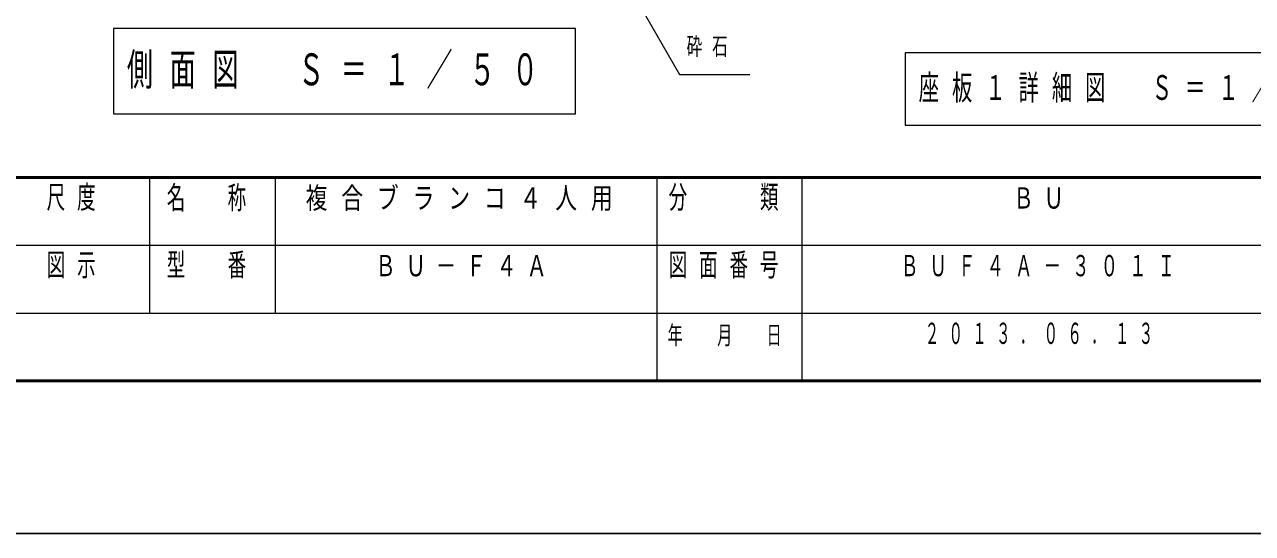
# Model space of a CAD drawing. Units: millimetres on the paper, with parts at other scales. Extents: x 200 to 618, y 141 to 438.
# Drawn here: x 401.4 to 528.4, y 141.3 to 193.9 of the extents above; entities that cross this region are included whole.
import ezdxf

# ---------------------------------------------------------------- set-up
doc = ezdxf.new("R2010")
doc.units = ezdxf.units.MM
for name, color, linetype, lineweight in [('A3図枠', 140, 'Continuous', 50), ('線', 2, 'Continuous', 25), ('補助', 2, 'Continuous', 13)]:
    doc.layers.add(name, color=color, linetype=linetype, lineweight=lineweight)
doc.layers.add('図面プロファイル', color=7, linetype='Continuous')
doc.styles.add('ＭＳ ゴシック', font='')
doc.styles.get('ＭＳ ゴシック').set_extended_font_data('MS Gothic')

msp = doc.modelspace()

# ---------------------------------------------------------------- linework, layer by layer
at = {"layer": 'A3図枠', "color": 7}
for p, q in [((216.829, 178.092), (601.829, 178.092)), ((216.829, 157.092), (601.829, 157.092))]:
    msp.add_line(p, q, dxfattribs=at)
at = {"layer": 'A3図枠', "color": 211, "lineweight": 13}
for p, q in [((414.329, 178.092), (414.329, 164.092)), ((466.829, 178.092), (466.829, 157.092)), ((414.329, 171.092), (531.829, 171.092)), ((359.329, 164.092), (601.829, 164.092))]:
    msp.add_line(p, q, dxfattribs=at)
at = {"layer": 'A3図枠', "color": 7, "lineweight": 13}
for p, q in [((427.329, 178.092), (427.329, 164.092)), ((481.829, 178.092), (481.829, 157.092)), ((359.329, 171.092), (414.329, 171.092))]:
    msp.add_line(p, q, dxfattribs=at)
at = {"layer": '線', "color": 7, "lineweight": 13}
for p, q in [((410.584, 193.496), (410.584, 184.696)), ((458.384, 193.496), (410.584, 193.496)), ((458.384, 184.696), (458.384, 193.496)), ((492.506, 190.998), (492.506, 183.531)), ((540.806, 190.998), (492.506, 190.998)), ((410.584, 184.696), (458.384, 184.696)), ((492.506, 183.531), (540.806, 183.531))]:
    msp.add_line(p, q, dxfattribs=at)
at = {"layer": '線', "color": 7}
msp.add_lwpolyline([(200.328, 141.299), (618.324, 141.299), (618.324, 438.219), (200.328, 438.219)], close=True, dxfattribs=at)
at = {"layer": '補助'}
for p, q in [((464.984, 195.994), (469.158, 188.765)), ((469.158, 188.765), (470.158, 188.765)), ((470.158, 188.765), (476.443, 188.765))]:
    msp.add_line(p, q, dxfattribs=at)

# ---------------------------------------------------------------- texts
at = {"layer": 'A3図枠', "color": 4, "attachment_point": 2, "style": 'ＭＳ ゴシック'}
for s, insert, char_height in [('\\T1.64;\\W0.6;尺度', (406.829, 177.259), 2.346), ('\\T1.64;\\W0.6;名\u3000称', (420.829, 177.195), 2.346), ('\\T1.64;\\W0.6;分\u3000\u3000類', (474.329, 177.259), 2.346), ('\\T1.64;\\W0.6;図示', (406.829, 170.259), 2.346), ('\\T1.64;\\W0.6;型\u3000番', (420.829, 170.259), 2.346), ('\\T1.64;\\W0.6;図面番号', (474.329, 170.259), 2.346), ('\\T1.64;\\W0.6;年\u3000月\u3000日', (474.329, 162.759), 1.906)]:
    msp.add_mtext(s, dxfattribs=dict(at, insert=insert, char_height=char_height))
at = {"layer": '図面プロファイル', "char_height": 2.199, "attachment_point": 2, "style": 'ＭＳ ゴシック'}
for s, insert in [('\\T1.64;\\W0.75;複合ブランコ４人用', (447.079, 177.092)), ('\\T1.49;\\W0.7;ＢＵ', (506.829, 177.092)), ('\\T1.49;\\W0.7;ＢＵ－Ｆ４Ａ', (447.079, 170.092)), ('\\T1.64;\\W0.6;ＢＵＦ４Ａ－３０１Ｉ', (506.829, 170.092)), ('\\T1.64;\\W0.5;２０１３．０６．１３', (506.829, 163.092))]:
    msp.add_mtext(s, dxfattribs=dict(at, insert=insert))
at = {"layer": '線', "color": 7, "attachment_point": 4, "style": 'ＭＳ ゴシック'}
for s, insert, char_height in [('\\T1.64;\\W0.6;側面図\u3000Ｓ＝１／５０', (411.984, 189.096), 3.299), ('\\T1.64;\\W0.6;座板１詳細図\u3000Ｓ＝１／２０', (493.906, 187.264), 2.566)]:
    msp.add_mtext(s, dxfattribs=dict(at, insert=insert, char_height=char_height))
at = {"layer": '補助', "insert": (469.883, 192.598), "char_height": 1.833, "attachment_point": 1, "style": 'ＭＳ ゴシック'}
msp.add_mtext('\\T1.63;\\W0.65;砕石', dxfattribs=at)

doc.saveas('drawing.dxf')
